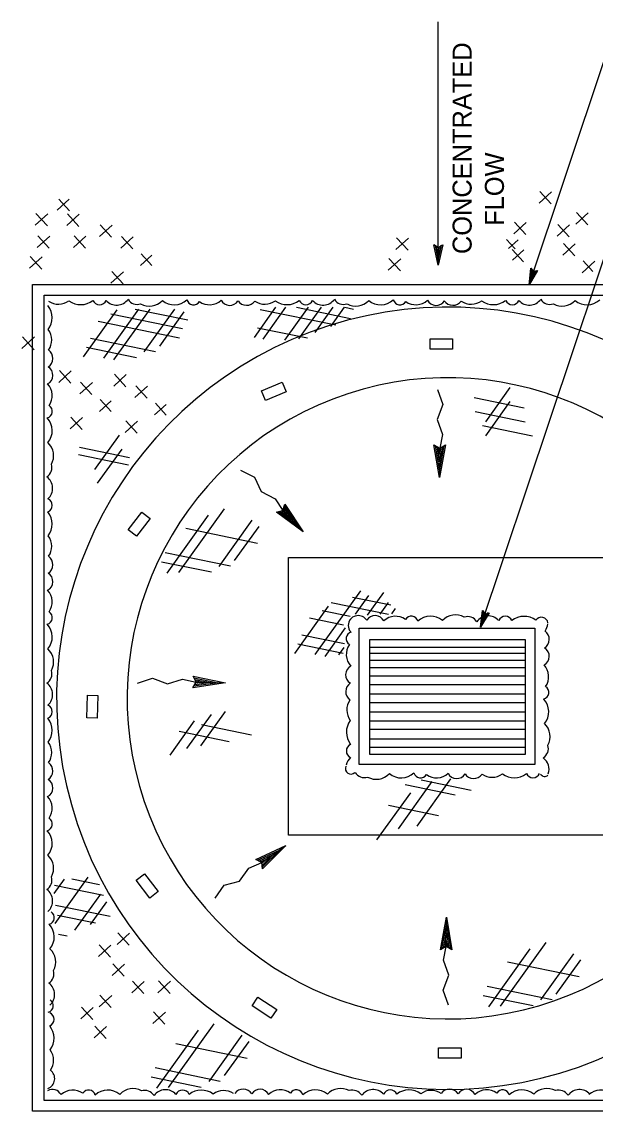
# Model space of a CAD drawing. Extents: x -894 to 866, y -476 to 714.
# Drawn here: x -680.3 to -469, y -218.4 to 183 of the extents above; entities that cross this region are included whole.
import ezdxf

# ---------------------------------------------------------------- set-up
doc = ezdxf.new("R2010")
doc.units = 0
for name, color, linetype in [('1 Control', 7, 'Continuous'), ('57 Undefined', 7, 'Continuous'), ('60 Nongeo Data', 7, 'Continuous'), ('62 AsBuilt Chng', 7, 'Continuous'), ('63 Seal and Sig', 7, 'Continuous')]:
    doc.layers.add(name, color=color, linetype=linetype)

msp = doc.modelspace()

# ---------------------------------------------------------------- linework, layer by layer
at = {"layer": '1 Control'}
for p, q in [((-528.47, 100.8), (-528.47, 100.8)), ((-525.14, 100.8), (-525.14, 100.8)), ((-526.81, 93.3), (-526.81, 93.3))]:
    msp.add_line(p, q, dxfattribs=at)
msp.add_lwpolyline([(-525.14, 100.8), (-526.81, 93.3), (-528.47, 100.8), (-528.03, 100.53), (-526.81, 95.04), (-525.58, 100.53), (-526.02, 100.27), (-526.81, 96.75), (-527.59, 100.26), (-527.14, 100), (-526.81, 98.48), (-526.47, 100), (-526.81, 99.8), (-528.47, 100.8), (-526.81, 99.8)], close=True, dxfattribs=at)
at = {"layer": '57 Undefined'}
for p, q in [((-526.81, 93.3), (-526.81, 183)), ((-493.39, 86.08), (-465.76, 168.77)), ((-511.23, -40.05), (-454.42, 129.98))]:
    msp.add_line(p, q, dxfattribs=at)
at = {"layer": '60 Nongeo Data'}
for p, q in [((-492.75, 92.19), (-492.75, 92.19)), ((-490.22, 91.35), (-490.22, 91.35)), ((-493.39, 86.08), (-493.39, 86.08)), ((-510.59, -33.94), (-510.59, -33.94)), ((-508.06, -34.79), (-508.06, -34.79)), ((-511.23, -40.05), (-511.23, -40.05))]:
    msp.add_line(p, q, dxfattribs=at)
for points in [[(-490.22, 91.35), (-493.39, 86.08), (-492.75, 92.19), (-492.48, 91.88), (-492.95, 87.4), (-490.62, 91.26), (-491.02, 91.17), (-492.51, 88.7), (-492.21, 91.56), (-491.94, 91.25), (-492.07, 90.01), (-491.43, 91.08), (-491.74, 91.01), (-492.75, 92.19), (-491.74, 91.01)], [(-676.27, 86.16), (-369.67, 86.16), (-369.67, -218.42), (-676.27, -218.42)], [(-671.99, 82.22), (-373.61, 82.22), (-373.61, -214.48), (-671.99, -214.48)], [(-508.06, -34.79), (-511.23, -40.05), (-510.59, -33.94), (-510.32, -34.25), (-510.79, -38.73), (-508.46, -34.87), (-508.86, -34.96), (-510.35, -37.43), (-510.05, -34.57), (-509.78, -34.88), (-509.91, -36.12), (-509.27, -35.05), (-509.58, -35.12), (-510.59, -33.94), (-509.58, -35.12)]]:
    msp.add_lwpolyline(points, close=True, dxfattribs=at)
for radius, start, end in [(144.13, 19.738, 11.782), (118.13, 20.4401, 11.3417)]:
    msp.add_arc((-523.3, -66.28), radius, start, end, dxfattribs=at)
at = {"layer": '62 AsBuilt Chng'}
for p, q in [((-489.39, 120.5), (-485.2, 115.92)), ((-667.19, 113.64), (-662.86, 117.59)), ((-666.63, 117.63), (-662.74, 113.38)), ((-489.65, 116.18), (-485.07, 120.37)), ((-476.2, 108.41), (-471.62, 112.59)), ((-475.94, 112.72), (-471.75, 108.14)), ((-675.31, 108.07), (-670.73, 112.25)), ((-675.05, 112.38), (-670.86, 107.8)), ((-663.7, 107.89), (-659.12, 112.08)), ((-663.44, 112.21), (-659.25, 107.63)), ((-498.98, 104.85), (-494.4, 109.03)), ((-498.72, 109.17), (-494.54, 104.58)), ((-651.61, 103.86), (-647.03, 108.05)), ((-651.35, 108.18), (-647.17, 103.6)), ((-483.05, 103.97), (-478.47, 108.16)), ((-482.79, 108.29), (-478.6, 103.71)), ((-674.58, 99.83), (-669.99, 104.02)), ((-674.31, 104.15), (-670.13, 99.57)), ((-661.28, 99.83), (-656.7, 104.02)), ((-661.02, 104.15), (-656.83, 99.57)), ((-643.79, 99.63), (-639.21, 103.81)), ((-643.53, 103.95), (-639.35, 99.36)), ((-542.43, 99.11), (-537.85, 103.29)), ((-542.17, 103.42), (-537.98, 98.84)), ((-501.71, 102.78), (-498.55, 99.32)), ((-500.9, 99.44), (-497.39, 102.65)), ((-480.97, 97.01), (-476.39, 101.2)), ((-480.71, 101.33), (-476.52, 96.75)), ((-677.4, 92.17), (-672.81, 96.36)), ((-677.13, 96.49), (-672.95, 91.91)), ((-636.54, 93.18), (-632.32, 97.04)), ((-636.28, 97.5), (-632.33, 93.17)), ((-499.57, 99.15), (-495.39, 94.57)), ((-499.5, 95.14), (-495.25, 99.02)), ((-545.25, 91.45), (-540.67, 95.63)), ((-544.99, 95.77), (-540.8, 91.18)), ((-473.77, 90.52), (-469.14, 94.75)), ((-473.46, 94.88), (-469.85, 90.94)), ((-647.42, 86.73), (-642.84, 90.92)), ((-647.16, 91.05), (-642.97, 86.47)), ((-680.28, 62.63), (-675.55, 66.94)), ((-680.01, 66.95), (-675.66, 62.18)), ((-666.68, 50.14), (-662.1, 54.33)), ((-666.42, 54.46), (-662.23, 49.88)), ((-646.39, 48.8), (-641.81, 52.99)), ((-646.13, 53.12), (-641.95, 48.54)), ((-658.86, 45.91), (-654.28, 50.1)), ((-658.6, 50.23), (-654.41, 45.65)), ((-638.57, 44.57), (-633.99, 48.76)), ((-638.31, 48.89), (-634.13, 44.3)), ((-651.61, 39.46), (-647.38, 43.32)), ((-651.34, 43.78), (-647.39, 39.45)), ((-631.32, 38.12), (-627.1, 41.98)), ((-631.06, 42.44), (-627.11, 38.11)), ((-662.48, 33.01), (-657.9, 37.2)), ((-662.22, 37.33), (-658.03, 32.75)), ((-642.2, 31.67), (-637.62, 35.86)), ((-641.94, 35.99), (-637.75, 31.41)), ((-555.49, -26.69), (-572.33, -50.19)), ((-547, -27.26), (-553.03, -35.68)), ((-566.33, -30.96), (-545.12, -35.31)), ((-558.46, -28.96), (-544.27, -31.87)), ((-552.56, -28.34), (-557.49, -35.21)), ((-545.26, -30.91), (-548.39, -35.27)), ((-567.39, -32.37), (-579.85, -49.76)), ((-569.59, -33.9), (-559.35, -36.01)), ((-542.68, -33.18), (-544.09, -35.14)), ((-574.27, -36.59), (-561.77, -39.16)), ((-577.13, -42.85), (-561.33, -46.09)), ((-561.12, -40.28), (-568.68, -50.83)), ((-578.58, -46.2), (-561.87, -49.63)), ((-561.57, -47.58), (-563.53, -50.31)), ((-552.02, -47.38), (-494.84, -47.38)), ((-552.02, -49.59), (-494.84, -49.59)), ((-552.02, -52.25), (-494.84, -52.25)), ((-552.02, -54.9), (-494.84, -54.9)), ((-552.02, -58), (-494.84, -58)), ((-552.02, -61.24), (-494.84, -61.24)), ((-552.02, -64.64), (-494.84, -64.64)), ((-552.02, -67.88), (-494.84, -67.88)), ((-552.02, -71.27), (-494.84, -71.27)), ((-552.02, -74.52), (-494.84, -74.52)), ((-552.02, -77.61), (-494.84, -77.61)), ((-552.02, -81.15), (-494.84, -81.15)), ((-552.02, -84.25), (-494.84, -84.25)), ((-522.28, -95.94), (-534.75, -113.33)), ((-529.17, -96.97), (-541.63, -114.36)), ((-538.98, -98.08), (-520.58, -101.86)), ((-533.13, -96.37), (-514.73, -100.14)), ((-537.09, -101.1), (-549.55, -118.48)), ((-545.18, -105.64), (-526.78, -109.42)), ((-645.17, -156.98), (-640.59, -152.8)), ((-644.91, -152.66), (-640.72, -157.25)), ((-652.02, -161.41), (-647.44, -157.23)), ((-651.76, -157.1), (-647.57, -161.68)), ((-647.03, -168.37), (-642.45, -164.19)), ((-646.77, -164.06), (-642.58, -168.64)), ((-639.78, -174.82), (-635.19, -170.64)), ((-639.52, -170.51), (-635.33, -175.09)), ((-630.11, -174.74), (-625.53, -170.55)), ((-629.85, -170.42), (-625.66, -175)), ((-651.73, -179.96), (-647.15, -175.77)), ((-651.47, -175.64), (-647.29, -180.22)), ((-658.58, -184.39), (-654, -180.21)), ((-658.32, -180.08), (-654.13, -184.66)), ((-631.96, -186.13), (-627.38, -181.94)), ((-631.7, -181.81), (-627.52, -186.39)), ((-653.59, -191.35), (-649.01, -187.17)), ((-653.33, -187.04), (-649.14, -191.62))]:
    msp.add_line(p, q, dxfattribs=at)
for points in [[(-529.85, 62.36), (-529.85, 66.21), (-521.57, 66.21), (-521.57, 62.36)], [(-590.45, 43.44), (-591.93, 46.99), (-584.3, 50.19), (-582.81, 46.64)], [(-638.03, -6.55), (-641.08, -4.2), (-636.03, 2.36), (-632.98, 0.01)], [(-582, -14.43), (-465.25, -14.43), (-465.25, -116.72), (-582, -116.72)], [(-556, -40.43), (-491.25, -40.43), (-491.25, -90.72), (-556, -90.72)], [(-552.1, -44.66), (-494.77, -44.66), (-494.77, -86.97), (-552.1, -86.97)], [(-652.52, -73.55), (-656.36, -73.42), (-656.08, -65.15), (-652.24, -65.27)], [(-638.15, -133.32), (-635.1, -130.97), (-630.04, -137.52), (-633.08, -139.87)], [(-595.39, -179.6), (-593.29, -176.38), (-586.36, -180.9), (-588.46, -184.12)], [(-526.7, -198.87), (-526.7, -195.03), (-518.42, -195.03), (-518.42, -198.87)]]:
    msp.add_lwpolyline(points, close=True, dxfattribs=at)
for centre, radius, start, end in [((-556.32, -39.65), 3.83, 101.8237, 143.3403), ((-556.32, -39.65), 3.83, 33.6905, 97.7757), ((-550.08, -39.35), 3.55, 27.0211, 149.1913), ((-542.6, -42.4), 6.36, 54.5002, 132.8354), ((-536.76, -38.5), 2.5, 14.0578, 149.3233), ((-529.66, -42.84), 6.81, 49.9986, 133.3536), ((-520.45, -42.16), 6.63, 61.3634, 136.8458), ((-508.45, -41.12), 5.21, 42.1292, 143.705), ((-502.14, -38.74), 2.68, 24.5196, 155.4804), ((-495.22, -43.38), 7.3, 53.3979, 127.9353), ((-556.6, -39.46), 3.41, 137.0454, 222.9546), ((-516.06, -40.2), 4.04, 32.3474, 107.3796), ((-488.82, -38.83), 2.42, 7.9172, 147.5353), ((-492.81, -37.83), 6.46, 325.656, 351.2205), ((-558.27, -44.28), 2.5, 104.0578, 239.3233), ((-489.76, -44.55), 3.83, 303.6905, 53.3403), ((-554.37, -50.12), 6.36, 144.5002, 222.8354), ((-489.46, -50.79), 3.55, 297.0211, 59.1913), ((-557.41, -57.6), 3.55, 117.0211, 239.1913), ((-492.51, -58.27), 6.36, 324.5002, 42.8354), ((-557.11, -63.84), 3.83, 123.6905, 233.3403), ((-488.61, -64.11), 2.5, 284.0578, 59.3233), ((-554.06, -70.56), 6.46, 145.656, 216.6973), ((-492.95, -71.21), 6.81, 319.9986, 43.3536), ((-553.38, -78.76), 7.3, 143.3979, 217.9353), ((-492.27, -80.42), 6.63, 331.3634, 46.8458), ((-558.02, -85.69), 2.68, 114.5196, 245.4804), ((-490.31, -84.81), 4.04, 302.3474, 17.3796), ((-555.64, -91.99), 5.21, 132.1292, 167.3432), ((-491.23, -92.42), 5.21, 341.0585, 53.705), ((-558.99, -92.18), 2.04, 154.4139, 315.1102), ((-554.05, -91.43), 4.04, 212.3474, 287.3796), ((-549.67, -89.47), 6.63, 241.3634, 316.8458), ((-540.45, -88.79), 6.81, 229.9986, 313.3536), ((-533.35, -93.13), 2.5, 194.0578, 329.3233), ((-527.51, -89.23), 6.36, 234.5002, 312.8354), ((-520.03, -92.28), 3.55, 207.0211, 329.1913), ((-513.79, -91.98), 3.83, 213.6905, 323.3403), ((-507.07, -88.93), 6.46, 235.656, 306.6973), ((-498.87, -88.25), 7.3, 233.3979, 307.9353), ((-491.94, -92.89), 2.68, 204.5196, 335.4804), ((-487.62, -93.31), 1.75, 210.6418, 313.085)]:
    msp.add_arc(centre, radius, start, end, dxfattribs=at)
at = {"layer": '63 Seal and Sig'}
for p, q in [((-645.24, 76.88), (-657.71, 59.5)), ((-637.24, 77.13), (-650.19, 59.07)), ((-633.13, 77.13), (-646.54, 58.43)), ((-638.52, 77.13), (-619.16, 73.16)), ((-623.99, 77.13), (-635.3, 61.35)), ((-586.74, 77.82), (-594.7, 66.72)), ((-592.51, 77), (-564.63, 71.28)), ((-583.06, 77.82), (-591.48, 66.07)), ((-574.81, 77.82), (-583.53, 65.64)), ((-579.08, 77.82), (-559.16, 73.73)), ((-570.02, 77.82), (-578.38, 66.16)), ((-565.66, 77.82), (-572.3, 68.56)), ((-561.46, 77.82), (-566.58, 70.67)), ((-561.3, 77.82), (-558.09, 77.16)), ((-652.13, 72.66), (-622.17, 66.52)), ((-647.45, 75.35), (-621.1, 69.94)), ((-620.54, 76.08), (-629.59, 63.46)), ((-593.43, 70.27), (-575.03, 66.5)), ((-654.99, 66.41), (-631.02, 61.49)), ((-656.44, 63.06), (-638.04, 59.28)), ((-500.43, 48.25), (-509.48, 35.63)), ((-513.6, 44.51), (-495.21, 40.73)), ((-500.43, 43.1), (-509.48, 30.48)), ((-513.26, 39.36), (-494.86, 35.58)), ((-510.51, 34.2), (-492.11, 30.43)), ((-644.46, 30.71), (-653.51, 18.09)), ((-659.01, 26.28), (-640.61, 22.51)), ((-643.43, 25.56), (-652.48, 12.94)), ((-526.4, 15.07), (-528.42, 27.11)), ((-528.42, 27.11), (-526.31, 25.86)), ((-526.38, 17.95), (-527.86, 26.78)), ((-526.35, 20.8), (-527.29, 26.44)), ((-526.33, 23.72), (-526.72, 26.11)), ((-524.17, 27.07), (-526.4, 15.07)), ((-524.74, 26.75), (-526.38, 17.95)), ((-525.31, 26.42), (-526.35, 20.8)), ((-525.88, 26.1), (-526.33, 23.72)), ((-526.31, 25.86), (-524.17, 27.07)), ((-659.36, 23.53), (-640.96, 19.76)), ((-584.08, 2.87), (-583.4, 5.23)), ((-583.57, 4.6), (-578.61, -2.85)), ((-583.4, 5.23), (-576.62, -4.93)), ((-611.6, 1.17), (-626.88, -20.14)), ((-605.74, 3.58), (-622.59, -19.92)), ((-586.46, 2.29), (-584.08, 2.87)), ((-576.62, -4.93), (-586.46, 2.29)), ((-578.61, -2.85), (-585.83, 2.44)), ((-580.58, -0.79), (-585.19, 2.6)), ((-582.6, 1.32), (-584.55, 2.75)), ((-583.94, 3.34), (-582.6, 1.32)), ((-583.76, 3.97), (-580.58, -0.79)), ((-619.84, -3.64), (-593.49, -9.05)), ((-595.51, -0.65), (-607.7, -17.65)), ((-592.94, -2.92), (-601.98, -15.54)), ((-628.83, -15.94), (-610.43, -19.71)), ((-627.39, -12.58), (-603.41, -17.5)), ((-617.15, -58.16), (-605.19, -60.63)), ((-615.98, -60.32), (-617.15, -58.16)), ((-616.83, -58.73), (-608.06, -60.55)), ((-616.52, -59.31), (-610.92, -60.47)), ((-616.21, -59.89), (-613.84, -60.38)), ((-617.27, -62.4), (-615.98, -60.32)), ((-605.19, -60.63), (-617.27, -62.4)), ((-608.06, -60.55), (-616.92, -61.85)), ((-610.92, -60.47), (-616.58, -61.29)), ((-613.84, -60.38), (-616.23, -60.73)), ((-610.54, -72.2), (-619.59, -84.82)), ((-605.37, -71.17), (-614.42, -83.79)), ((-616.74, -74.61), (-625.78, -87.23)), ((-614.07, -75.95), (-595.67, -79.72)), ((-622.33, -78.35), (-603.93, -82.13)), ((-594.07, -125.68), (-582.99, -120.56)), ((-593.48, -125.95), (-585.35, -122.2)), ((-592.88, -126.23), (-587.69, -123.83)), ((-587.69, -123.83), (-591.75, -127.86)), ((-585.35, -122.2), (-591.69, -128.51)), ((-582.99, -120.56), (-591.65, -129.16)), ((-591.85, -126.72), (-594.07, -125.68)), ((-592.28, -126.51), (-590.09, -125.49)), ((-591.65, -129.16), (-591.85, -126.72)), ((-590.09, -125.49), (-591.8, -127.2)), ((-655.93, -132.19), (-668.13, -149.2)), ((-664.72, -132.93), (-668.45, -138.14)), ((-668.23, -135.11), (-650.12, -138.82)), ((-661.83, -132.8), (-651.6, -134.9)), ((-651.27, -138.43), (-660.81, -151.75)), ((-667.82, -142.45), (-647.68, -146.58)), ((-649.06, -141.22), (-655.1, -149.64)), ((-667.09, -146.17), (-653.14, -149.04)), ((-526.02, -158.9), (-523.8, -146.89)), ((-523.8, -146.89), (-521.78, -158.93)), ((-525.46, -158.57), (-523.82, -149.77)), ((-523.82, -149.77), (-522.34, -158.6)), ((-666.79, -153.15), (-663.55, -153.82)), ((-524.89, -158.24), (-523.85, -152.62)), ((-524.31, -157.92), (-523.87, -155.54)), ((-523.87, -155.54), (-523.47, -157.93)), ((-523.85, -152.62), (-522.9, -158.26)), ((-487.22, -156.21), (-504.06, -179.71)), ((-523.89, -157.68), (-526.02, -158.9)), ((-521.78, -158.93), (-523.89, -157.68)), ((-493.08, -158.62), (-508.36, -179.93)), ((-476.99, -160.44), (-489.18, -177.43)), ((-501.32, -163.43), (-474.97, -168.84)), ((-474.41, -162.7), (-483.46, -175.33)), ((-508.86, -172.37), (-484.89, -177.29)), ((-510.31, -175.73), (-491.91, -179.5)), ((-615.33, -188.61), (-630.61, -209.92)), ((-609.46, -186.21), (-626.31, -209.71)), ((-599.24, -190.43), (-611.42, -207.43)), ((-623.57, -193.43), (-597.22, -198.83)), ((-596.66, -192.7), (-605.71, -205.32)), ((-631.11, -202.37), (-607.14, -207.29)), ((-632.56, -205.72), (-614.16, -209.5))]:
    msp.add_line(p, q, dxfattribs=at)
for points in [[(-527.1, 47.51), (-525.17, 41.98), (-527.2, 36.5), (-525.27, 30.98), (-526.31, 25.86), (-526.4, 15.07)], [(-599.75, 17.83), (-594.51, 15.22), (-592.14, 9.87), (-586.9, 7.26), (-584.08, 2.87), (-576.62, -4.93)], [(-637.63, -60.68), (-632.07, -58.86), (-626.63, -61), (-621.07, -59.18), (-615.98, -60.32), (-605.19, -60.63)], [(-609.04, -139.88), (-605.66, -135.11), (-600.01, -133.6), (-596.62, -128.83), (-591.85, -126.72), (-582.99, -120.56)], [(-523.08, -179.33), (-525.01, -173.81), (-522.99, -168.32), (-524.92, -162.8), (-523.89, -157.68), (-523.8, -146.89)]]:
    msp.add_lwpolyline(points, dxfattribs=at)
for centre, radius, start, end in [((-658.54, 86.08), 7.3, 233.3979, 307.9353), ((-651.61, 81.44), 2.68, 204.5196, 335.4804), ((-645.31, 83.82), 5.21, 222.1292, 323.705), ((-637.69, 82.9), 4.04, 212.3474, 287.3796), ((-633.31, 84.86), 6.63, 241.3634, 316.8458), ((-624.1, 85.55), 6.81, 229.9986, 313.3536), ((-617, 81.2), 2.5, 194.0578, 329.3233), ((-611.16, 85.1), 6.36, 234.5002, 312.8354), ((-603.67, 82.05), 3.55, 207.0211, 329.1913), ((-582.51, 86.08), 7.3, 233.3979, 307.9353), ((-575.59, 81.44), 2.68, 204.5196, 335.4804), ((-569.28, 83.82), 5.21, 222.1292, 323.705), ((-561.67, 82.9), 4.04, 212.3474, 287.3796), ((-557.28, 84.86), 6.63, 241.3634, 316.8458), ((-548.07, 85.55), 6.81, 229.9986, 313.3536), ((-540.97, 81.2), 2.5, 194.0578, 329.3233), ((-535.13, 85.1), 6.36, 234.5002, 312.8354), ((-527.64, 82.05), 3.55, 207.0211, 329.1913), ((-506.49, 86.08), 7.3, 233.3979, 307.9353), ((-499.56, 81.44), 2.68, 204.5196, 335.4804), ((-493.26, 83.82), 5.21, 222.1292, 323.705), ((-485.64, 82.9), 4.04, 212.3474, 287.3796), ((-481.26, 84.86), 6.63, 241.3634, 316.8458), ((-472.04, 85.55), 6.81, 229.9986, 313.3536), ((-676.4, 73.92), 7.3, 323.3979, 37.9353), ((-666.75, 85.4), 6.46, 235.656, 306.6973), ((-597.43, 82.36), 3.83, 213.6905, 323.3403), ((-590.72, 85.4), 6.46, 235.656, 306.6973), ((-521.41, 82.36), 3.83, 213.6905, 323.3403), ((-514.69, 85.4), 6.46, 235.656, 306.6973), ((-675.72, 65.71), 6.46, 325.656, 36.6973), ((-672.67, 59), 3.83, 303.6905, 53.3403), ((-672.37, 52.76), 3.55, 297.0211, 59.1913), ((-675.42, 45.27), 6.36, 324.5002, 42.8354), ((-671.52, 39.44), 2.5, 284.0578, 59.3233), ((-675.86, 32.34), 6.81, 319.9986, 43.3536), ((-675.18, 23.12), 6.63, 331.3634, 46.8458), ((-673.22, 18.74), 4.04, 302.3474, 17.3796), ((-674.14, 11.12), 5.21, 312.1292, 53.705), ((-671.76, 4.82), 2.68, 294.5196, 65.4804), ((-676.4, -2.11), 7.3, 323.3979, 37.9353), ((-675.72, -10.31), 6.46, 325.656, 36.6973), ((-672.67, -17.03), 3.83, 303.6905, 53.3403), ((-672.37, -23.27), 3.55, 297.0211, 59.1913), ((-675.42, -30.75), 6.36, 324.5002, 42.8354), ((-671.52, -36.59), 2.5, 284.0578, 59.3233), ((-675.86, -43.69), 6.81, 319.9986, 43.3536), ((-675.18, -52.9), 6.63, 331.3634, 46.8458), ((-673.22, -57.29), 4.04, 302.3474, 17.3796), ((-674.14, -64.9), 5.21, 312.1292, 53.705), ((-671.76, -71.21), 2.68, 294.5196, 65.4804), ((-676.4, -78.13), 7.3, 323.3979, 37.9353), ((-675.72, -86.34), 6.46, 325.656, 36.6973), ((-672.67, -93.05), 3.83, 303.6905, 53.3403), ((-672.37, -99.29), 3.55, 297.0211, 59.1913), ((-675.42, -106.78), 6.36, 324.5002, 42.8354), ((-671.52, -112.62), 2.5, 284.0578, 59.3233), ((-675.86, -119.72), 6.81, 319.9986, 43.3536), ((-675.18, -128.93), 6.63, 331.3634, 46.8458), ((-673.22, -133.32), 4.04, 302.3474, 17.3796), ((-674.14, -140.93), 5.21, 312.1292, 53.705), ((-670.76, -147.12), 2.5, 284.0578, 59.3233), ((-675.11, -154.22), 6.81, 319.9986, 43.3536), ((-674.42, -163.44), 6.63, 331.3634, 46.8458), ((-672.46, -167.82), 4.04, 302.3474, 17.3796), ((-673.39, -175.43), 5.21, 312.1292, 53.705), ((-671.14, -179.55), 2.5, 284.0578, 59.3233), ((-671.05, -184.57), 2.68, 294.5196, 65.4804), ((-675.69, -191.49), 7.3, 323.3979, 37.9353), ((-675.01, -199.7), 6.46, 325.656, 36.6973), ((-671.97, -206.41), 3.83, 290.3255, 53.3403), ((-668.98, -213.93), 3.55, 27.0211, 119.7865), ((-661.49, -216.98), 6.36, 54.5002, 132.8354), ((-655.65, -213.08), 2.5, 14.0578, 149.3233), ((-648.56, -217.42), 6.81, 49.9986, 133.3536), ((-639.34, -216.74), 6.63, 61.3634, 136.8458), ((-634.96, -214.78), 4.04, 32.3474, 107.3796), ((-627.34, -215.7), 5.21, 42.1292, 143.705), ((-621.04, -213.32), 2.68, 24.5196, 155.4804), ((-614.11, -217.96), 7.3, 53.3979, 127.9353), ((-605.91, -217.28), 6.46, 55.656, 126.6973), ((-598.72, -214.16), 3.83, 33.6905, 143.3403), ((-592.48, -213.86), 3.55, 27.0211, 149.1913), ((-585, -216.9), 6.36, 54.5002, 132.8354), ((-579.16, -213), 2.5, 14.0578, 149.3233), ((-572.06, -217.35), 6.81, 49.9986, 133.3536), ((-562.84, -216.66), 6.63, 61.3634, 136.8458), ((-558.46, -214.7), 4.04, 32.3474, 107.3796), ((-550.85, -215.63), 5.21, 42.1292, 143.705), ((-544.54, -213.24), 2.68, 24.5196, 155.4804), ((-537.62, -217.88), 7.3, 53.3979, 127.9353), ((-529.41, -217.2), 6.46, 55.656, 126.6973), ((-522.7, -214.16), 3.83, 33.6905, 143.3403), ((-516.46, -213.86), 3.55, 27.0211, 149.1913), ((-508.97, -216.9), 6.36, 54.5002, 132.8354), ((-503.13, -213), 2.5, 14.0578, 149.3233), ((-496.03, -217.35), 6.81, 49.9986, 133.3536), ((-486.82, -216.66), 6.63, 61.3634, 136.8458), ((-482.43, -214.7), 4.04, 32.3474, 107.3796), ((-474.82, -215.63), 5.21, 42.1292, 143.705), ((-466.99, -216.98), 6.36, 54.5002, 132.8354)]:
    msp.add_arc(centre, radius, start, end, dxfattribs=at)

# ---------------------------------------------------------------- texts
at = {"layer": '57 Undefined'}
for s, p in [('CONCENTRATED', (-514.54, 97.41)), ('    FLOW', (-502.64, 97.41))]:
    msp.add_text(s, height=7, rotation=90, dxfattribs=at).set_placement(p)

doc.saveas('drawing.dxf')
